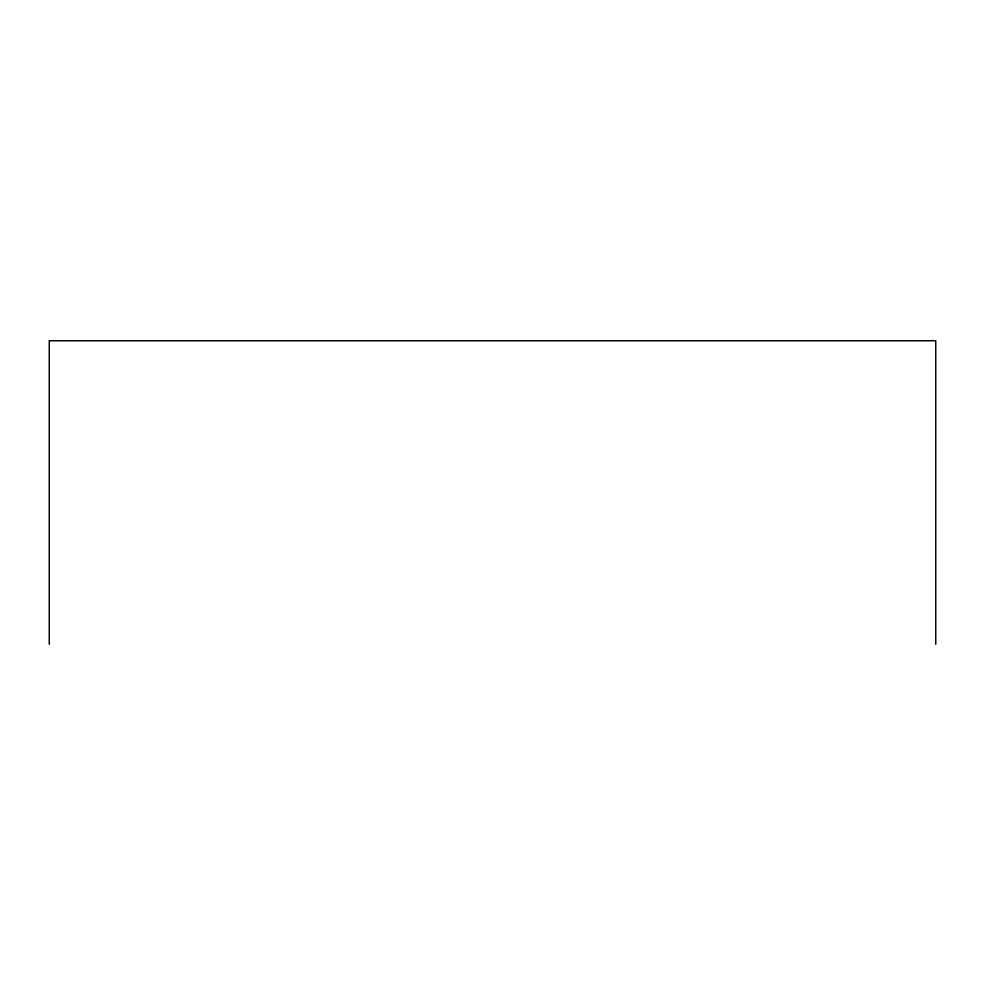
<?xml version="1.0" encoding="UTF-8"?>
<svg xmlns="http://www.w3.org/2000/svg" width="985" height="985" viewBox="0 0 985 985"><rect width="100%" height="100%" fill="white"/><g stroke="black" fill="none" stroke-linecap="round" stroke-linejoin="round"><path stroke-width="1.48" d="M935.75 644.252L935.75 340.748L49.25 340.748L49.25 644.252"/></g></svg>
